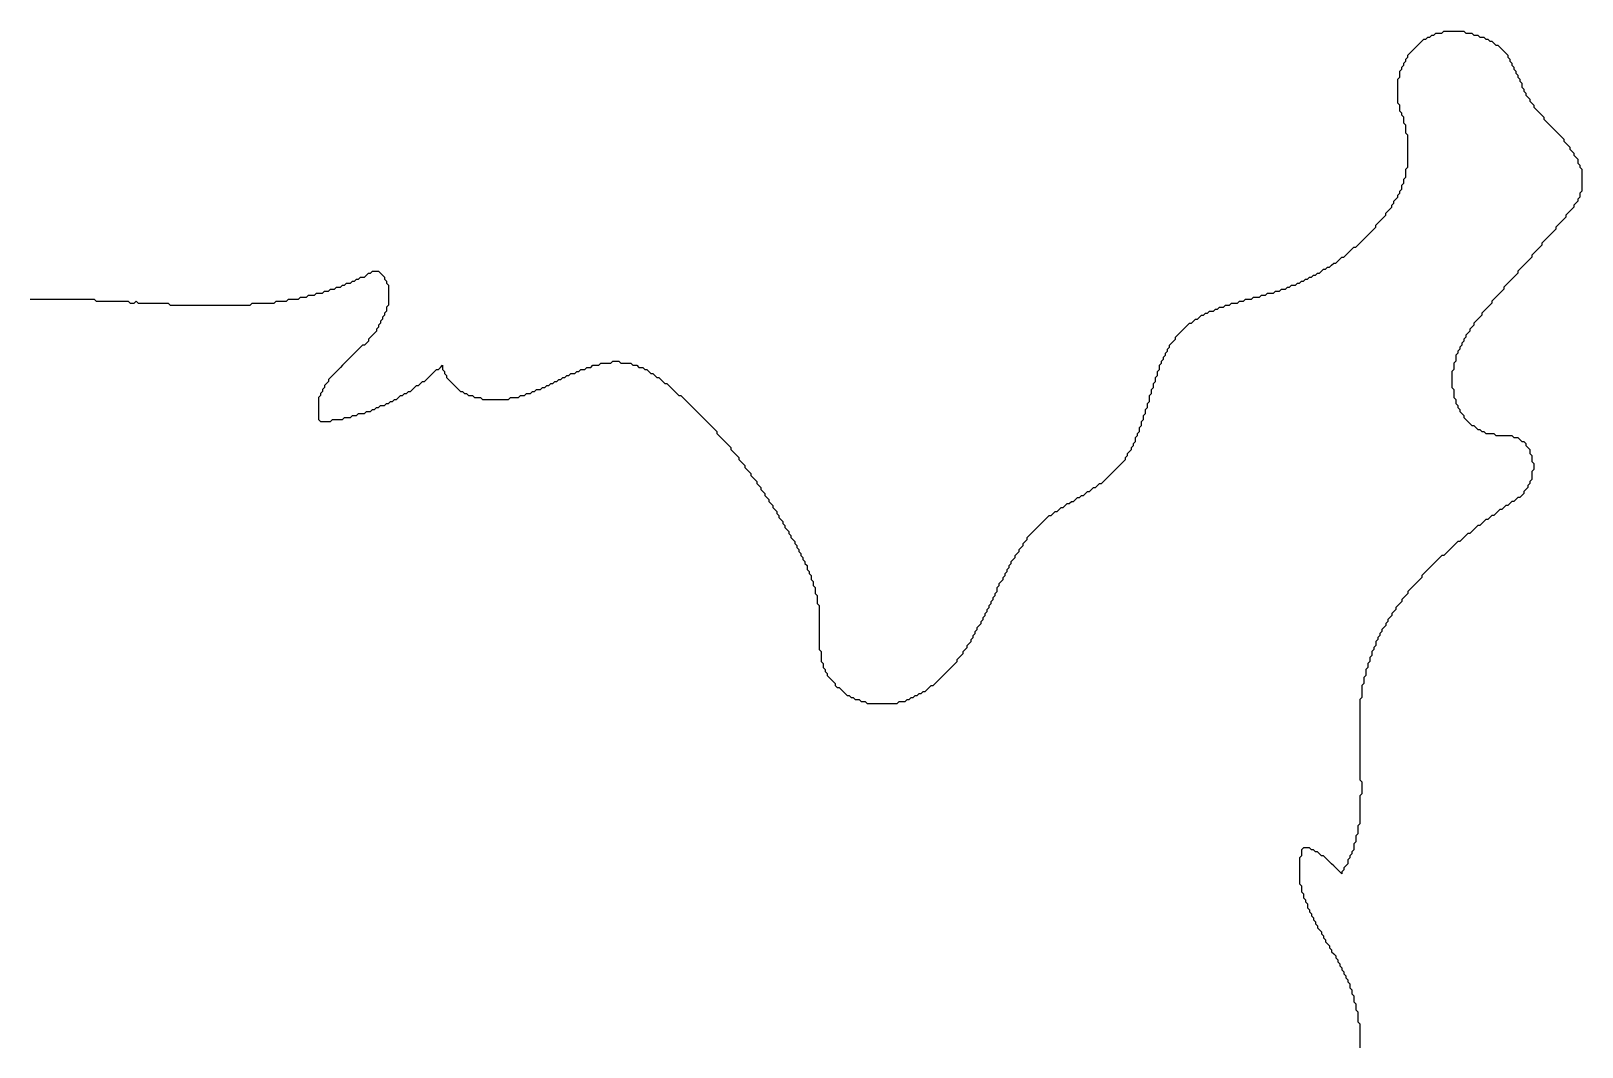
# Model space of a CAD drawing. Extents: x -1.13 to 1.13, y -0.74 to 0.74.
# Drawn here: x 0.001 to 1.13, y -0.001 to 0.739 of the extents above; entities that cross this region are included whole.
import ezdxf

# ---------------------------------------------------------------- set-up
doc = ezdxf.new("R2010")
doc.units = 0

msp = doc.modelspace()

# ---------------------------------------------------------------- linework, layer by layer
msp.add_lwpolyline([(0, 0.543958), (0.001458, 0.543958), (0.002917, 0.543958), (0.004375, 0.543958), (0.005833, 0.543958), (0.007292, 0.543958), (0.00875, 0.543958), (0.010208, 0.543958), (0.011667, 0.543958), (0.013125, 0.543958), (0.014583, 0.543958), (0.016042, 0.543958), (0.0175, 0.543958), (0.018958, 0.543958), (0.020417, 0.543958), (0.021875, 0.543958), (0.023333, 0.543958), (0.024792, 0.543958), (0.02625, 0.543958), (0.027708, 0.543958), (0.029167, 0.543958), (0.030625, 0.543958), (0.032083, 0.543958), (0.033542, 0.543958), (0.035, 0.543958), (0.036458, 0.543958), (0.037917, 0.543958), (0.039375, 0.543958), (0.040833, 0.543958), (0.042292, 0.543958), (0.04375, 0.543958), (0.045208, 0.543958), (0.046667, 0.543958), (0.048125, 0.5425), (0.049583, 0.5425), (0.051042, 0.5425), (0.0525, 0.5425), (0.053958, 0.5425), (0.055417, 0.5425), (0.056875, 0.5425), (0.058333, 0.5425), (0.059792, 0.5425), (0.06125, 0.5425), (0.062708, 0.5425), (0.064167, 0.5425), (0.065625, 0.5425), (0.067083, 0.5425), (0.068542, 0.5425), (0.07, 0.5425), (0.071458, 0.5425), (0.072917, 0.541042), (0.074375, 0.541042), (0.075833, 0.541042), (0.077292, 0.5425), (0.07875, 0.541042), (0.080208, 0.541042), (0.081667, 0.541042), (0.083125, 0.541042), (0.084583, 0.541042), (0.086042, 0.541042), (0.0875, 0.541042), (0.088958, 0.541042), (0.090417, 0.541042), (0.091875, 0.541042), (0.093333, 0.541042), (0.094792, 0.541042), (0.09625, 0.541042), (0.097708, 0.541042), (0.099167, 0.541042), (0.100625, 0.541042), (0.102083, 0.539583), (0.103542, 0.539583), (0.105, 0.539583), (0.106458, 0.539583), (0.107917, 0.539583), (0.109375, 0.539583), (0.110833, 0.539583), (0.112292, 0.539583), (0.11375, 0.539583), (0.115208, 0.539583), (0.116667, 0.539583), (0.118125, 0.539583), (0.119583, 0.539583), (0.121042, 0.539583), (0.1225, 0.539583), (0.123958, 0.539583), (0.125417, 0.539583), (0.126875, 0.539583), (0.128333, 0.539583), (0.129792, 0.539583), (0.13125, 0.539583), (0.132708, 0.539583), (0.134167, 0.539583), (0.135625, 0.539583), (0.137083, 0.539583), (0.138542, 0.539583), (0.14, 0.539583), (0.141458, 0.539583), (0.142917, 0.539583), (0.144375, 0.539583), (0.145833, 0.539583), (0.147292, 0.539583), (0.14875, 0.539583), (0.150208, 0.539583), (0.151667, 0.539583), (0.153125, 0.539583), (0.154583, 0.539583), (0.156042, 0.539583), (0.1575, 0.539583), (0.158958, 0.539583), (0.160417, 0.539583), (0.161875, 0.541042), (0.163333, 0.541042), (0.164792, 0.541042), (0.16625, 0.541042), (0.167708, 0.541042), (0.169167, 0.541042), (0.170625, 0.541042), (0.172083, 0.541042), (0.173542, 0.541042), (0.175, 0.541042), (0.176458, 0.541042), (0.177917, 0.541042), (0.179375, 0.5425), (0.180833, 0.5425), (0.182292, 0.5425), (0.18375, 0.5425), (0.185208, 0.5425), (0.186667, 0.5425), (0.188125, 0.543958), (0.189583, 0.543958), (0.191042, 0.543958), (0.1925, 0.543958), (0.193958, 0.543958), (0.195417, 0.543958), (0.196875, 0.545417), (0.198333, 0.545417), (0.199792, 0.545417), (0.20125, 0.545417), (0.202708, 0.546875), (0.204167, 0.546875), (0.205625, 0.546875), (0.207083, 0.546875), (0.208542, 0.548333), (0.21, 0.548333), (0.211458, 0.548333), (0.212917, 0.548333), (0.214375, 0.549792), (0.215833, 0.549792), (0.217292, 0.549792), (0.21875, 0.55125), (0.220208, 0.55125), (0.221667, 0.55125), (0.223125, 0.552708), (0.224583, 0.552708), (0.226042, 0.552708), (0.2275, 0.554167), (0.228958, 0.554167), (0.230417, 0.555625), (0.231875, 0.555625), (0.233333, 0.555625), (0.234792, 0.557083), (0.23625, 0.557083), (0.237708, 0.558542), (0.239167, 0.558542), (0.240625, 0.56), (0.242083, 0.56), (0.243542, 0.56), (0.245, 0.561458), (0.246458, 0.562917), (0.247917, 0.562917), (0.249375, 0.564375), (0.250833, 0.564375), (0.252292, 0.564375), (0.25375, 0.564375), (0.255208, 0.562917), (0.256667, 0.561458), (0.258125, 0.56), (0.258125, 0.558542), (0.259583, 0.557083), (0.259583, 0.555625), (0.261042, 0.554167), (0.261042, 0.552708), (0.261042, 0.55125), (0.261042, 0.549792), (0.261042, 0.548333), (0.261042, 0.546875), (0.261042, 0.545417), (0.261042, 0.543958), (0.261042, 0.5425), (0.261042, 0.541042), (0.261042, 0.539583), (0.259583, 0.538125), (0.259583, 0.536667), (0.259583, 0.535208), (0.258125, 0.53375), (0.258125, 0.532292), (0.256667, 0.530833), (0.256667, 0.529375), (0.255208, 0.527917), (0.255208, 0.526458), (0.25375, 0.525), (0.25375, 0.523542), (0.252292, 0.522083), (0.252292, 0.520625), (0.250833, 0.519167), (0.249375, 0.517708), (0.247917, 0.51625), (0.246458, 0.514792), (0.246458, 0.513333), (0.245, 0.511875), (0.243542, 0.510417), (0.242083, 0.510417), (0.240625, 0.508958), (0.239167, 0.5075), (0.237708, 0.506042), (0.23625, 0.504583), (0.234792, 0.503125), (0.233333, 0.501667), (0.231875, 0.500208), (0.230417, 0.49875), (0.228958, 0.497292), (0.2275, 0.495833), (0.226042, 0.494375), (0.224583, 0.492917), (0.223125, 0.491458), (0.221667, 0.49), (0.220208, 0.488542), (0.21875, 0.487083), (0.217292, 0.485625), (0.217292, 0.484167), (0.215833, 0.482708), (0.214375, 0.48125), (0.214375, 0.479792), (0.212917, 0.478333), (0.212917, 0.476875), (0.211458, 0.475417), (0.211458, 0.473958), (0.21, 0.4725), (0.21, 0.471042), (0.21, 0.469583), (0.21, 0.468125), (0.21, 0.466667), (0.21, 0.465208), (0.21, 0.46375), (0.21, 0.462292), (0.21, 0.460833), (0.21, 0.459375), (0.21, 0.457917), (0.21, 0.456458), (0.211458, 0.455), (0.212917, 0.455), (0.214375, 0.455), (0.215833, 0.455), (0.217292, 0.455), (0.21875, 0.455), (0.220208, 0.456458), (0.221667, 0.456458), (0.223125, 0.456458), (0.224583, 0.456458), (0.226042, 0.456458), (0.2275, 0.456458), (0.228958, 0.457917), (0.230417, 0.457917), (0.231875, 0.457917), (0.233333, 0.457917), (0.234792, 0.459375), (0.23625, 0.459375), (0.237708, 0.459375), (0.239167, 0.460833), (0.240625, 0.460833), (0.242083, 0.460833), (0.243542, 0.460833), (0.245, 0.462292), (0.246458, 0.462292), (0.247917, 0.462292), (0.249375, 0.46375), (0.250833, 0.46375), (0.252292, 0.465208), (0.25375, 0.465208), (0.255208, 0.466667), (0.256667, 0.466667), (0.258125, 0.466667), (0.259583, 0.468125), (0.261042, 0.468125), (0.2625, 0.469583), (0.263958, 0.469583), (0.265417, 0.471042), (0.266875, 0.471042), (0.268333, 0.4725), (0.269792, 0.473958), (0.27125, 0.473958), (0.272708, 0.475417), (0.274167, 0.475417), (0.275625, 0.476875), (0.277083, 0.476875), (0.278542, 0.478333), (0.28, 0.479792), (0.281458, 0.48125), (0.282917, 0.48125), (0.284375, 0.482708), (0.285833, 0.484167), (0.287292, 0.484167), (0.28875, 0.485625), (0.290208, 0.487083), (0.291667, 0.488542), (0.293125, 0.49), (0.294583, 0.491458), (0.296042, 0.492917), (0.2975, 0.492917), (0.298958, 0.494375), (0.300417, 0.495833), (0.300417, 0.494375), (0.300417, 0.492917), (0.301875, 0.491458), (0.301875, 0.49), (0.303333, 0.488542), (0.303333, 0.487083), (0.304792, 0.485625), (0.30625, 0.484167), (0.307708, 0.482708), (0.309167, 0.48125), (0.310625, 0.479792), (0.312083, 0.478333), (0.313542, 0.476875), (0.315, 0.476875), (0.316458, 0.475417), (0.317917, 0.475417), (0.319375, 0.473958), (0.320833, 0.473958), (0.322292, 0.473958), (0.32375, 0.4725), (0.325208, 0.4725), (0.326667, 0.4725), (0.328125, 0.4725), (0.329583, 0.471042), (0.331042, 0.471042), (0.3325, 0.471042), (0.333958, 0.471042), (0.335417, 0.471042), (0.336875, 0.471042), (0.338333, 0.471042), (0.339792, 0.471042), (0.34125, 0.471042), (0.342708, 0.471042), (0.344167, 0.471042), (0.345625, 0.471042), (0.347083, 0.471042), (0.348542, 0.471042), (0.35, 0.4725), (0.351458, 0.4725), (0.352917, 0.4725), (0.354375, 0.4725), (0.355833, 0.4725), (0.357292, 0.473958), (0.35875, 0.473958), (0.360208, 0.473958), (0.361667, 0.475417), (0.363125, 0.475417), (0.364583, 0.475417), (0.366042, 0.476875), (0.3675, 0.476875), (0.368958, 0.478333), (0.370417, 0.478333), (0.371875, 0.478333), (0.373333, 0.479792), (0.374792, 0.479792), (0.37625, 0.48125), (0.377708, 0.48125), (0.379167, 0.482708), (0.380625, 0.482708), (0.382083, 0.484167), (0.383542, 0.484167), (0.385, 0.485625), (0.386458, 0.485625), (0.387917, 0.487083), (0.389375, 0.487083), (0.390833, 0.488542), (0.392292, 0.488542), (0.39375, 0.49), (0.395208, 0.49), (0.396667, 0.49), (0.398125, 0.491458), (0.399583, 0.491458), (0.401042, 0.492917), (0.4025, 0.492917), (0.403958, 0.492917), (0.405417, 0.494375), (0.406875, 0.494375), (0.408333, 0.494375), (0.409792, 0.495833), (0.41125, 0.495833), (0.412708, 0.495833), (0.414167, 0.495833), (0.415625, 0.497292), (0.417083, 0.497292), (0.418542, 0.497292), (0.42, 0.497292), (0.421458, 0.497292), (0.422917, 0.497292), (0.424375, 0.49875), (0.425833, 0.49875), (0.427292, 0.49875), (0.42875, 0.49875), (0.430208, 0.497292), (0.431667, 0.497292), (0.433125, 0.497292), (0.434583, 0.497292), (0.436042, 0.497292), (0.4375, 0.497292), (0.438958, 0.495833), (0.440417, 0.495833), (0.441875, 0.495833), (0.443333, 0.494375), (0.444792, 0.494375), (0.44625, 0.494375), (0.447708, 0.492917), (0.449167, 0.492917), (0.450625, 0.491458), (0.452083, 0.49), (0.453542, 0.49), (0.455, 0.488542), (0.456458, 0.487083), (0.457917, 0.487083), (0.459375, 0.485625), (0.460833, 0.484167), (0.462292, 0.482708), (0.46375, 0.482708), (0.465208, 0.48125), (0.466667, 0.479792), (0.468125, 0.478333), (0.469583, 0.476875), (0.471042, 0.475417), (0.4725, 0.473958), (0.473958, 0.473958), (0.475417, 0.4725), (0.476875, 0.471042), (0.478333, 0.469583), (0.479792, 0.468125), (0.48125, 0.466667), (0.482708, 0.465208), (0.484167, 0.46375), (0.485625, 0.462292), (0.487083, 0.460833), (0.488542, 0.459375), (0.49, 0.457917), (0.491458, 0.456458), (0.492917, 0.455), (0.494375, 0.453542), (0.495833, 0.452083), (0.497292, 0.450625), (0.49875, 0.449167), (0.500208, 0.447708), (0.500208, 0.44625), (0.501667, 0.444792), (0.503125, 0.443333), (0.504583, 0.441875), (0.506042, 0.440417), (0.5075, 0.438958), (0.508958, 0.4375), (0.510417, 0.436042), (0.510417, 0.434583), (0.511875, 0.433125), (0.513333, 0.431667), (0.514792, 0.430208), (0.51625, 0.42875), (0.51625, 0.427292), (0.517708, 0.425833), (0.519167, 0.424375), (0.520625, 0.422917), (0.520625, 0.421458), (0.522083, 0.42), (0.523542, 0.418542), (0.525, 0.417083), (0.525, 0.415625), (0.526458, 0.414167), (0.527917, 0.412708), (0.529375, 0.41125), (0.529375, 0.409792), (0.530833, 0.408333), (0.532292, 0.406875), (0.532292, 0.405417), (0.53375, 0.403958), (0.535208, 0.4025), (0.535208, 0.401042), (0.536667, 0.399583), (0.538125, 0.398125), (0.538125, 0.396667), (0.539583, 0.395208), (0.541042, 0.39375), (0.541042, 0.392292), (0.5425, 0.390833), (0.543958, 0.389375), (0.543958, 0.387917), (0.545417, 0.386458), (0.545417, 0.385), (0.546875, 0.383542), (0.548333, 0.382083), (0.548333, 0.380625), (0.549792, 0.379167), (0.549792, 0.377708), (0.55125, 0.37625), (0.552708, 0.374792), (0.552708, 0.373333), (0.554167, 0.371875), (0.554167, 0.370417), (0.555625, 0.368958), (0.557083, 0.3675), (0.557083, 0.366042), (0.558542, 0.364583), (0.558542, 0.363125), (0.56, 0.361667), (0.56, 0.360208), (0.561458, 0.35875), (0.561458, 0.357292), (0.562917, 0.355833), (0.562917, 0.354375), (0.564375, 0.352917), (0.564375, 0.351458), (0.565833, 0.35), (0.565833, 0.348542), (0.565833, 0.347083), (0.567292, 0.345625), (0.567292, 0.344167), (0.56875, 0.342708), (0.56875, 0.34125), (0.56875, 0.339792), (0.570208, 0.338333), (0.570208, 0.336875), (0.570208, 0.335417), (0.571667, 0.333958), (0.571667, 0.3325), (0.571667, 0.331042), (0.571667, 0.329583), (0.573125, 0.328125), (0.573125, 0.326667), (0.573125, 0.325208), (0.573125, 0.32375), (0.573125, 0.322292), (0.574583, 0.320833), (0.574583, 0.319375), (0.574583, 0.317917), (0.574583, 0.316458), (0.574583, 0.315), (0.574583, 0.313542), (0.574583, 0.312083), (0.574583, 0.310625), (0.574583, 0.309167), (0.574583, 0.307708), (0.574583, 0.30625), (0.574583, 0.304792), (0.574583, 0.303333), (0.574583, 0.301875), (0.574583, 0.300417), (0.574583, 0.298958), (0.574583, 0.2975), (0.574583, 0.296042), (0.574583, 0.294583), (0.574583, 0.293125), (0.574583, 0.291667), (0.574583, 0.290208), (0.574583, 0.28875), (0.576042, 0.287292), (0.576042, 0.285833), (0.576042, 0.284375), (0.576042, 0.282917), (0.576042, 0.281458), (0.576042, 0.28), (0.5775, 0.278542), (0.5775, 0.277083), (0.5775, 0.275625), (0.578958, 0.274167), (0.578958, 0.272708), (0.580417, 0.27125), (0.580417, 0.269792), (0.581875, 0.268333), (0.583333, 0.266875), (0.584792, 0.265417), (0.58625, 0.263958), (0.58625, 0.2625), (0.587708, 0.261042), (0.589167, 0.261042), (0.590625, 0.259583), (0.592083, 0.258125), (0.593542, 0.256667), (0.595, 0.255208), (0.596458, 0.255208), (0.597917, 0.25375), (0.599375, 0.25375), (0.600833, 0.252292), (0.602292, 0.252292), (0.60375, 0.252292), (0.605208, 0.250833), (0.606667, 0.250833), (0.608125, 0.250833), (0.609583, 0.249375), (0.611042, 0.249375), (0.6125, 0.249375), (0.613958, 0.249375), (0.615417, 0.249375), (0.616875, 0.249375), (0.618333, 0.249375), (0.619792, 0.249375), (0.62125, 0.249375), (0.622708, 0.249375), (0.624167, 0.249375), (0.625625, 0.249375), (0.627083, 0.249375), (0.628542, 0.249375), (0.63, 0.249375), (0.631458, 0.249375), (0.632917, 0.250833), (0.634375, 0.250833), (0.635833, 0.250833), (0.637292, 0.250833), (0.63875, 0.252292), (0.640208, 0.252292), (0.641667, 0.25375), (0.643125, 0.25375), (0.644583, 0.255208), (0.646042, 0.255208), (0.6475, 0.256667), (0.648958, 0.256667), (0.650417, 0.258125), (0.651875, 0.258125), (0.653333, 0.259583), (0.654792, 0.261042), (0.65625, 0.2625), (0.657708, 0.2625), (0.659167, 0.263958), (0.660625, 0.265417), (0.662083, 0.266875), (0.663542, 0.268333), (0.665, 0.269792), (0.666458, 0.27125), (0.667917, 0.272708), (0.669375, 0.274167), (0.670833, 0.275625), (0.672292, 0.277083), (0.67375, 0.278542), (0.675208, 0.28), (0.675208, 0.281458), (0.676667, 0.282917), (0.678125, 0.284375), (0.679583, 0.285833), (0.679583, 0.287292), (0.681042, 0.28875), (0.6825, 0.290208), (0.6825, 0.291667), (0.683958, 0.293125), (0.685417, 0.294583), (0.685417, 0.296042), (0.686875, 0.2975), (0.686875, 0.298958), (0.688333, 0.300417), (0.688333, 0.301875), (0.689792, 0.303333), (0.689792, 0.304792), (0.69125, 0.30625), (0.692708, 0.307708), (0.692708, 0.309167), (0.694167, 0.310625), (0.694167, 0.312083), (0.695625, 0.313542), (0.695625, 0.315), (0.697083, 0.316458), (0.697083, 0.317917), (0.698542, 0.319375), (0.698542, 0.320833), (0.7, 0.322292), (0.7, 0.32375), (0.701458, 0.325208), (0.701458, 0.326667), (0.702917, 0.328125), (0.702917, 0.329583), (0.704375, 0.331042), (0.704375, 0.3325), (0.704375, 0.333958), (0.705833, 0.335417), (0.705833, 0.336875), (0.707292, 0.338333), (0.70875, 0.339792), (0.70875, 0.34125), (0.710208, 0.342708), (0.710208, 0.344167), (0.711667, 0.345625), (0.711667, 0.347083), (0.713125, 0.348542), (0.713125, 0.35), (0.714583, 0.351458), (0.714583, 0.352917), (0.716042, 0.354375), (0.7175, 0.355833), (0.7175, 0.357292), (0.718958, 0.35875), (0.720417, 0.360208), (0.720417, 0.361667), (0.721875, 0.363125), (0.723333, 0.364583), (0.723333, 0.366042), (0.724792, 0.3675), (0.72625, 0.368958), (0.72625, 0.370417), (0.727708, 0.371875), (0.729167, 0.373333), (0.730625, 0.374792), (0.732083, 0.37625), (0.733542, 0.377708), (0.735, 0.379167), (0.736458, 0.380625), (0.737917, 0.382083), (0.739375, 0.383542), (0.740833, 0.385), (0.742292, 0.386458), (0.74375, 0.386458), (0.745208, 0.387917), (0.746667, 0.389375), (0.748125, 0.389375), (0.749583, 0.390833), (0.751042, 0.392292), (0.7525, 0.392292), (0.753958, 0.39375), (0.755417, 0.395208), (0.756875, 0.395208), (0.758333, 0.396667), (0.759792, 0.396667), (0.76125, 0.398125), (0.762708, 0.399583), (0.764167, 0.399583), (0.765625, 0.401042), (0.767083, 0.401042), (0.768542, 0.4025), (0.77, 0.403958), (0.771458, 0.403958), (0.772917, 0.405417), (0.774375, 0.406875), (0.775833, 0.406875), (0.777292, 0.408333), (0.77875, 0.409792), (0.780208, 0.409792), (0.781667, 0.41125), (0.783125, 0.412708), (0.784583, 0.414167), (0.786042, 0.415625), (0.7875, 0.417083), (0.788958, 0.418542), (0.790417, 0.42), (0.791875, 0.421458), (0.793333, 0.422917), (0.794792, 0.424375), (0.79625, 0.425833), (0.797708, 0.427292), (0.797708, 0.42875), (0.799167, 0.430208), (0.799167, 0.431667), (0.800625, 0.433125), (0.802083, 0.434583), (0.802083, 0.436042), (0.803542, 0.4375), (0.803542, 0.438958), (0.805, 0.440417), (0.805, 0.441875), (0.805, 0.443333), (0.806458, 0.444792), (0.806458, 0.44625), (0.807917, 0.447708), (0.807917, 0.449167), (0.807917, 0.450625), (0.809375, 0.452083), (0.809375, 0.453542), (0.809375, 0.455), (0.810833, 0.456458), (0.810833, 0.457917), (0.810833, 0.459375), (0.812292, 0.460833), (0.812292, 0.462292), (0.812292, 0.46375), (0.81375, 0.465208), (0.81375, 0.466667), (0.81375, 0.468125), (0.815208, 0.469583), (0.815208, 0.471042), (0.815208, 0.4725), (0.815208, 0.473958), (0.816667, 0.475417), (0.816667, 0.476875), (0.816667, 0.478333), (0.818125, 0.479792), (0.818125, 0.48125), (0.818125, 0.482708), (0.819583, 0.484167), (0.819583, 0.485625), (0.819583, 0.487083), (0.821042, 0.488542), (0.821042, 0.49), (0.821042, 0.491458), (0.8225, 0.492917), (0.8225, 0.494375), (0.8225, 0.495833), (0.823958, 0.497292), (0.823958, 0.49875), (0.825417, 0.500208), (0.825417, 0.501667), (0.826875, 0.503125), (0.826875, 0.504583), (0.828333, 0.506042), (0.828333, 0.5075), (0.829792, 0.508958), (0.829792, 0.510417), (0.83125, 0.511875), (0.832708, 0.513333), (0.834167, 0.514792), (0.834167, 0.51625), (0.835625, 0.517708), (0.837083, 0.519167), (0.838542, 0.520625), (0.84, 0.522083), (0.841458, 0.523542), (0.842917, 0.525), (0.844375, 0.526458), (0.845833, 0.526458), (0.847292, 0.527917), (0.84875, 0.529375), (0.850208, 0.529375), (0.851667, 0.530833), (0.853125, 0.532292), (0.854583, 0.532292), (0.856042, 0.53375), (0.8575, 0.53375), (0.858958, 0.535208), (0.860417, 0.535208), (0.861875, 0.535208), (0.863333, 0.536667), (0.864792, 0.536667), (0.86625, 0.538125), (0.867708, 0.538125), (0.869167, 0.538125), (0.870625, 0.539583), (0.872083, 0.539583), (0.873542, 0.539583), (0.875, 0.541042), (0.876458, 0.541042), (0.877917, 0.541042), (0.879375, 0.541042), (0.880833, 0.5425), (0.882292, 0.5425), (0.88375, 0.5425), (0.885208, 0.543958), (0.886667, 0.543958), (0.888125, 0.543958), (0.889583, 0.543958), (0.891042, 0.545417), (0.8925, 0.545417), (0.893958, 0.545417), (0.895417, 0.545417), (0.896875, 0.546875), (0.898333, 0.546875), (0.899792, 0.546875), (0.90125, 0.548333), (0.902708, 0.548333), (0.904167, 0.548333), (0.905625, 0.548333), (0.907083, 0.549792), (0.908542, 0.549792), (0.91, 0.549792), (0.911458, 0.55125), (0.912917, 0.55125), (0.914375, 0.55125), (0.915833, 0.552708), (0.917292, 0.552708), (0.91875, 0.554167), (0.920208, 0.554167), (0.921667, 0.554167), (0.923125, 0.555625), (0.924583, 0.555625), (0.926042, 0.557083), (0.9275, 0.557083), (0.928958, 0.558542), (0.930417, 0.558542), (0.931875, 0.56), (0.933333, 0.56), (0.934792, 0.561458), (0.93625, 0.561458), (0.937708, 0.562917), (0.939167, 0.562917), (0.940625, 0.564375), (0.942083, 0.565833), (0.943542, 0.565833), (0.945, 0.567292), (0.946458, 0.567292), (0.947917, 0.56875), (0.949375, 0.570208), (0.950833, 0.570208), (0.952292, 0.571667), (0.95375, 0.573125), (0.955208, 0.574583), (0.956667, 0.574583), (0.958125, 0.576042), (0.959583, 0.5775), (0.961042, 0.578958), (0.9625, 0.580417), (0.963958, 0.581875), (0.965417, 0.581875), (0.966875, 0.583333), (0.968333, 0.584792), (0.969792, 0.58625), (0.97125, 0.587708), (0.972708, 0.589167), (0.974167, 0.590625), (0.975625, 0.592083), (0.977083, 0.593542), (0.978542, 0.595), (0.98, 0.596458), (0.98, 0.597917), (0.981458, 0.599375), (0.982917, 0.600833), (0.984375, 0.602292), (0.985833, 0.60375), (0.987292, 0.605208), (0.987292, 0.606667), (0.98875, 0.608125), (0.990208, 0.609583), (0.991667, 0.611042), (0.991667, 0.6125), (0.993125, 0.613958), (0.993125, 0.615417), (0.994583, 0.616875), (0.996042, 0.618333), (0.996042, 0.619792), (0.9975, 0.62125), (0.9975, 0.622708), (0.998958, 0.624167), (0.998958, 0.625625), (0.998958, 0.627083), (1.000417, 0.628542), (1.000417, 0.63), (1.000417, 0.631458), (1.001875, 0.632917), (1.001875, 0.634375), (1.001875, 0.635833), (1.001875, 0.637292), (1.001875, 0.63875), (1.003333, 0.640208), (1.003333, 0.641667), (1.003333, 0.643125), (1.003333, 0.644583), (1.003333, 0.646042), (1.003333, 0.6475), (1.003333, 0.648958), (1.003333, 0.650417), (1.003333, 0.651875), (1.003333, 0.653333), (1.003333, 0.654792), (1.003333, 0.65625), (1.003333, 0.657708), (1.003333, 0.659167), (1.003333, 0.660625), (1.003333, 0.662083), (1.003333, 0.663542), (1.001875, 0.665), (1.001875, 0.666458), (1.001875, 0.667917), (1.001875, 0.669375), (1.001875, 0.670833), (1.000417, 0.672292), (1.000417, 0.67375), (1.000417, 0.675208), (1.000417, 0.676667), (0.998958, 0.678125), (0.998958, 0.679583), (0.9975, 0.681042), (0.9975, 0.6825), (0.9975, 0.683958), (0.9975, 0.685417), (0.996042, 0.686875), (0.996042, 0.688333), (0.996042, 0.689792), (0.996042, 0.69125), (0.996042, 0.692708), (0.996042, 0.694167), (0.996042, 0.695625), (0.996042, 0.697083), (0.996042, 0.698542), (0.996042, 0.7), (0.996042, 0.701458), (0.996042, 0.702917), (0.996042, 0.704375), (0.9975, 0.705833), (0.9975, 0.707292), (0.9975, 0.70875), (0.9975, 0.710208), (0.998958, 0.711667), (0.998958, 0.713125), (1.000417, 0.714583), (1.000417, 0.716042), (1.001875, 0.7175), (1.001875, 0.718958), (1.003333, 0.720417), (1.003333, 0.721875), (1.004792, 0.723333), (1.00625, 0.724792), (1.007708, 0.72625), (1.009167, 0.727708), (1.010625, 0.729167), (1.012083, 0.730625), (1.013542, 0.732083), (1.015, 0.733542), (1.016458, 0.733542), (1.017917, 0.735), (1.019375, 0.735), (1.020833, 0.736458), (1.022292, 0.736458), (1.02375, 0.737917), (1.025208, 0.737917), (1.026667, 0.737917), (1.028125, 0.737917), (1.029583, 0.739375), (1.031042, 0.739375), (1.0325, 0.739375), (1.033958, 0.739375), (1.035417, 0.739375), (1.036875, 0.739375), (1.038333, 0.739375), (1.039792, 0.739375), (1.04125, 0.739375), (1.042708, 0.739375), (1.044167, 0.739375), (1.045625, 0.737917), (1.047083, 0.737917), (1.048542, 0.737917), (1.05, 0.737917), (1.051458, 0.736458), (1.052917, 0.736458), (1.054375, 0.736458), (1.055833, 0.735), (1.057292, 0.735), (1.05875, 0.735), (1.060208, 0.733542), (1.061667, 0.733542), (1.063125, 0.732083), (1.064583, 0.732083), (1.066042, 0.730625), (1.0675, 0.729167), (1.068958, 0.729167), (1.070417, 0.727708), (1.071875, 0.72625), (1.073333, 0.724792), (1.074792, 0.723333), (1.07625, 0.721875), (1.07625, 0.720417), (1.077708, 0.718958), (1.077708, 0.7175), (1.079167, 0.716042), (1.079167, 0.714583), (1.080625, 0.713125), (1.080625, 0.711667), (1.082083, 0.710208), (1.082083, 0.70875), (1.083542, 0.707292), (1.083542, 0.705833), (1.085, 0.704375), (1.085, 0.702917), (1.086458, 0.701458), (1.086458, 0.7), (1.086458, 0.698542), (1.087917, 0.697083), (1.087917, 0.695625), (1.089375, 0.694167), (1.089375, 0.692708), (1.090833, 0.69125), (1.092292, 0.689792), (1.092292, 0.688333), (1.09375, 0.686875), (1.095208, 0.685417), (1.095208, 0.683958), (1.096667, 0.6825), (1.098125, 0.681042), (1.099583, 0.679583), (1.101042, 0.678125), (1.1025, 0.676667), (1.1025, 0.675208), (1.103958, 0.67375), (1.105417, 0.672292), (1.106875, 0.670833), (1.108333, 0.669375), (1.109792, 0.667917), (1.11125, 0.666458), (1.112708, 0.665), (1.114167, 0.663542), (1.115625, 0.662083), (1.117083, 0.660625), (1.117083, 0.659167), (1.118542, 0.657708), (1.12, 0.65625), (1.121458, 0.654792), (1.121458, 0.653333), (1.122917, 0.651875), (1.124375, 0.650417), (1.124375, 0.648958), (1.125833, 0.6475), (1.127292, 0.646042), (1.127292, 0.644583), (1.127292, 0.643125), (1.12875, 0.641667), (1.12875, 0.640208), (1.130208, 0.63875), (1.130208, 0.637292), (1.130208, 0.635833), (1.130208, 0.634375), (1.130208, 0.632917), (1.130208, 0.631458), (1.130208, 0.63), (1.130208, 0.628542), (1.130208, 0.627083), (1.130208, 0.625625), (1.130208, 0.624167), (1.130208, 0.622708), (1.12875, 0.62125), (1.12875, 0.619792), (1.12875, 0.618333), (1.127292, 0.616875), (1.127292, 0.615417), (1.125833, 0.613958), (1.124375, 0.6125), (1.124375, 0.611042), (1.122917, 0.609583), (1.121458, 0.608125), (1.12, 0.606667), (1.118542, 0.605208), (1.118542, 0.60375), (1.117083, 0.602292), (1.115625, 0.600833), (1.114167, 0.599375), (1.112708, 0.597917), (1.11125, 0.596458), (1.11125, 0.595), (1.109792, 0.593542), (1.108333, 0.592083), (1.106875, 0.590625), (1.105417, 0.589167), (1.103958, 0.587708), (1.1025, 0.58625), (1.101042, 0.584792), (1.101042, 0.583333), (1.099583, 0.581875), (1.098125, 0.580417), (1.096667, 0.578958), (1.095208, 0.5775), (1.09375, 0.576042), (1.09375, 0.574583), (1.092292, 0.573125), (1.090833, 0.571667), (1.089375, 0.570208), (1.087917, 0.56875), (1.086458, 0.567292), (1.085, 0.565833), (1.083542, 0.564375), (1.083542, 0.562917), (1.082083, 0.561458), (1.080625, 0.56), (1.079167, 0.558542), (1.077708, 0.557083), (1.07625, 0.555625), (1.074792, 0.554167), (1.073333, 0.552708), (1.073333, 0.55125), (1.071875, 0.549792), (1.070417, 0.548333), (1.068958, 0.546875), (1.0675, 0.545417), (1.066042, 0.543958), (1.064583, 0.5425), (1.064583, 0.541042), (1.063125, 0.539583), (1.061667, 0.538125), (1.060208, 0.536667), (1.05875, 0.535208), (1.057292, 0.53375), (1.057292, 0.532292), (1.055833, 0.530833), (1.054375, 0.529375), (1.052917, 0.527917), (1.051458, 0.526458), (1.051458, 0.525), (1.05, 0.523542), (1.048542, 0.522083), (1.048542, 0.520625), (1.047083, 0.519167), (1.045625, 0.517708), (1.045625, 0.51625), (1.044167, 0.514792), (1.044167, 0.513333), (1.042708, 0.511875), (1.042708, 0.510417), (1.04125, 0.508958), (1.04125, 0.5075), (1.039792, 0.506042), (1.039792, 0.504583), (1.038333, 0.503125), (1.038333, 0.501667), (1.038333, 0.500208), (1.038333, 0.49875), (1.036875, 0.497292), (1.036875, 0.495833), (1.036875, 0.494375), (1.036875, 0.492917), (1.035417, 0.491458), (1.035417, 0.49), (1.035417, 0.488542), (1.035417, 0.487083), (1.035417, 0.485625), (1.035417, 0.484167), (1.035417, 0.482708), (1.035417, 0.48125), (1.035417, 0.479792), (1.036875, 0.478333), (1.036875, 0.476875), (1.036875, 0.475417), (1.036875, 0.473958), (1.036875, 0.4725), (1.038333, 0.471042), (1.038333, 0.469583), (1.038333, 0.468125), (1.039792, 0.466667), (1.039792, 0.465208), (1.04125, 0.46375), (1.04125, 0.462292), (1.042708, 0.460833), (1.044167, 0.459375), (1.044167, 0.457917), (1.045625, 0.456458), (1.047083, 0.455), (1.048542, 0.453542), (1.05, 0.452083), (1.051458, 0.452083), (1.052917, 0.450625), (1.054375, 0.449167), (1.055833, 0.449167), (1.057292, 0.447708), (1.05875, 0.447708), (1.060208, 0.44625), (1.061667, 0.44625), (1.063125, 0.44625), (1.064583, 0.44625), (1.066042, 0.44625), (1.0675, 0.444792), (1.068958, 0.444792), (1.070417, 0.444792), (1.071875, 0.444792), (1.073333, 0.444792), (1.074792, 0.444792), (1.07625, 0.444792), (1.077708, 0.444792), (1.079167, 0.444792), (1.080625, 0.443333), (1.082083, 0.443333), (1.083542, 0.443333), (1.085, 0.441875), (1.086458, 0.440417), (1.087917, 0.440417), (1.089375, 0.438958), (1.089375, 0.4375), (1.090833, 0.436042), (1.092292, 0.434583), (1.092292, 0.433125), (1.092292, 0.431667), (1.09375, 0.430208), (1.09375, 0.42875), (1.09375, 0.427292), (1.09375, 0.425833), (1.095208, 0.424375), (1.095208, 0.422917), (1.095208, 0.421458), (1.095208, 0.42), (1.09375, 0.418542), (1.09375, 0.417083), (1.09375, 0.415625), (1.09375, 0.414167), (1.09375, 0.412708), (1.092292, 0.41125), (1.092292, 0.409792), (1.090833, 0.408333), (1.090833, 0.406875), (1.089375, 0.405417), (1.087917, 0.403958), (1.087917, 0.4025), (1.086458, 0.401042), (1.085, 0.399583), (1.083542, 0.399583), (1.082083, 0.398125), (1.080625, 0.396667), (1.079167, 0.396667), (1.077708, 0.395208), (1.07625, 0.39375), (1.074792, 0.39375), (1.073333, 0.392292), (1.071875, 0.390833), (1.070417, 0.390833), (1.068958, 0.389375), (1.0675, 0.387917), (1.066042, 0.386458), (1.064583, 0.386458), (1.063125, 0.385), (1.061667, 0.383542), (1.060208, 0.383542), (1.05875, 0.382083), (1.057292, 0.380625), (1.055833, 0.379167), (1.054375, 0.379167), (1.052917, 0.377708), (1.051458, 0.37625), (1.05, 0.374792), (1.048542, 0.373333), (1.047083, 0.373333), (1.045625, 0.371875), (1.044167, 0.370417), (1.042708, 0.368958), (1.04125, 0.3675), (1.039792, 0.3675), (1.038333, 0.366042), (1.036875, 0.364583), (1.035417, 0.363125), (1.033958, 0.361667), (1.0325, 0.360208), (1.031042, 0.35875), (1.029583, 0.357292), (1.028125, 0.357292), (1.026667, 0.355833), (1.025208, 0.354375), (1.02375, 0.352917), (1.022292, 0.351458), (1.020833, 0.35), (1.019375, 0.348542), (1.017917, 0.347083), (1.016458, 0.345625), (1.015, 0.344167), (1.013542, 0.342708), (1.013542, 0.34125), (1.012083, 0.339792), (1.010625, 0.338333), (1.009167, 0.336875), (1.007708, 0.335417), (1.00625, 0.333958), (1.004792, 0.3325), (1.003333, 0.331042), (1.003333, 0.329583), (1.001875, 0.328125), (1.000417, 0.326667), (0.998958, 0.325208), (0.998958, 0.32375), (0.9975, 0.322292), (0.996042, 0.320833), (0.994583, 0.319375), (0.994583, 0.317917), (0.993125, 0.316458), (0.991667, 0.315), (0.991667, 0.313542), (0.990208, 0.312083), (0.98875, 0.310625), (0.98875, 0.309167), (0.987292, 0.307708), (0.987292, 0.30625), (0.985833, 0.304792), (0.984375, 0.303333), (0.984375, 0.301875), (0.982917, 0.300417), (0.982917, 0.298958), (0.981458, 0.2975), (0.981458, 0.296042), (0.98, 0.294583), (0.98, 0.293125), (0.98, 0.291667), (0.978542, 0.290208), (0.978542, 0.28875), (0.977083, 0.287292), (0.977083, 0.285833), (0.977083, 0.284375), (0.975625, 0.282917), (0.975625, 0.281458), (0.975625, 0.28), (0.974167, 0.278542), (0.974167, 0.277083), (0.974167, 0.275625), (0.972708, 0.274167), (0.972708, 0.272708), (0.972708, 0.27125), (0.972708, 0.269792), (0.97125, 0.268333), (0.97125, 0.266875), (0.97125, 0.265417), (0.97125, 0.263958), (0.969792, 0.2625), (0.969792, 0.261042), (0.969792, 0.259583), (0.969792, 0.258125), (0.969792, 0.256667), (0.969792, 0.255208), (0.969792, 0.25375), (0.968333, 0.252292), (0.968333, 0.250833), (0.968333, 0.249375), (0.968333, 0.247917), (0.968333, 0.246458), (0.968333, 0.245), (0.968333, 0.243542), (0.968333, 0.242083), (0.968333, 0.240625), (0.968333, 0.239167), (0.968333, 0.237708), (0.968333, 0.23625), (0.968333, 0.234792), (0.968333, 0.233333), (0.968333, 0.231875), (0.968333, 0.230417), (0.968333, 0.228958), (0.968333, 0.2275), (0.968333, 0.226042), (0.968333, 0.224583), (0.968333, 0.223125), (0.968333, 0.221667), (0.968333, 0.220208), (0.968333, 0.21875), (0.968333, 0.217292), (0.968333, 0.215833), (0.968333, 0.214375), (0.968333, 0.212917), (0.968333, 0.211458), (0.968333, 0.21), (0.968333, 0.208542), (0.968333, 0.207083), (0.968333, 0.205625), (0.968333, 0.204167), (0.968333, 0.202708), (0.968333, 0.20125), (0.968333, 0.199792), (0.968333, 0.198333), (0.968333, 0.196875), (0.968333, 0.195417), (0.968333, 0.193958), (0.969792, 0.1925), (0.969792, 0.191042), (0.969792, 0.189583), (0.969792, 0.188125), (0.969792, 0.186667), (0.969792, 0.185208), (0.969792, 0.18375), (0.968333, 0.182292), (0.968333, 0.180833), (0.968333, 0.179375), (0.968333, 0.177917), (0.968333, 0.176458), (0.968333, 0.175), (0.968333, 0.173542), (0.968333, 0.172083), (0.968333, 0.170625), (0.968333, 0.169167), (0.968333, 0.167708), (0.968333, 0.16625), (0.968333, 0.164792), (0.968333, 0.163333), (0.968333, 0.161875), (0.966875, 0.160417), (0.966875, 0.158958), (0.966875, 0.1575), (0.966875, 0.156042), (0.966875, 0.154583), (0.965417, 0.153125), (0.965417, 0.151667), (0.965417, 0.150208), (0.965417, 0.14875), (0.963958, 0.147292), (0.963958, 0.145833), (0.963958, 0.144375), (0.963958, 0.142917), (0.9625, 0.141458), (0.9625, 0.14), (0.961042, 0.138542), (0.961042, 0.137083), (0.959583, 0.135625), (0.959583, 0.134167), (0.959583, 0.132708), (0.958125, 0.13125), (0.956667, 0.129792), (0.956667, 0.128333), (0.955208, 0.126875), (0.955208, 0.125417), (0.95375, 0.126875), (0.952292, 0.128333), (0.950833, 0.129792), (0.949375, 0.13125), (0.947917, 0.132708), (0.946458, 0.134167), (0.945, 0.135625), (0.943542, 0.137083), (0.942083, 0.138542), (0.940625, 0.138542), (0.939167, 0.14), (0.937708, 0.141458), (0.93625, 0.141458), (0.934792, 0.142917), (0.933333, 0.142917), (0.931875, 0.144375), (0.930417, 0.144375), (0.928958, 0.144375), (0.9275, 0.144375), (0.926042, 0.142917), (0.926042, 0.141458), (0.926042, 0.14), (0.926042, 0.138542), (0.924583, 0.137083), (0.924583, 0.135625), (0.924583, 0.134167), (0.924583, 0.132708), (0.924583, 0.13125), (0.924583, 0.129792), (0.924583, 0.128333), (0.924583, 0.126875), (0.924583, 0.125417), (0.924583, 0.123958), (0.924583, 0.1225), (0.924583, 0.121042), (0.924583, 0.119583), (0.924583, 0.118125), (0.926042, 0.116667), (0.926042, 0.115208), (0.926042, 0.11375), (0.926042, 0.112292), (0.9275, 0.110833), (0.9275, 0.109375), (0.9275, 0.107917), (0.928958, 0.106458), (0.928958, 0.105), (0.930417, 0.103542), (0.930417, 0.102083), (0.930417, 0.100625), (0.931875, 0.099167), (0.931875, 0.097708), (0.933333, 0.09625), (0.933333, 0.094792), (0.934792, 0.093333), (0.934792, 0.091875), (0.93625, 0.090417), (0.93625, 0.088958), (0.937708, 0.0875), (0.937708, 0.086042), (0.939167, 0.084583), (0.940625, 0.083125), (0.940625, 0.081667), (0.942083, 0.080208), (0.942083, 0.07875), (0.943542, 0.077292), (0.943542, 0.075833), (0.945, 0.074375), (0.946458, 0.072917), (0.946458, 0.071458), (0.947917, 0.07), (0.947917, 0.068542), (0.949375, 0.067083), (0.950833, 0.065625), (0.950833, 0.064167), (0.952292, 0.062708), (0.952292, 0.06125), (0.95375, 0.059792), (0.95375, 0.058333), (0.955208, 0.056875), (0.955208, 0.055417), (0.956667, 0.053958), (0.956667, 0.0525), (0.958125, 0.051042), (0.958125, 0.049583), (0.959583, 0.048125), (0.959583, 0.046667), (0.961042, 0.045208), (0.961042, 0.04375), (0.961042, 0.042292), (0.9625, 0.040833), (0.9625, 0.039375), (0.9625, 0.037917), (0.963958, 0.036458), (0.963958, 0.035), (0.963958, 0.033542), (0.963958, 0.032083), (0.965417, 0.030625), (0.965417, 0.029167), (0.965417, 0.027708), (0.965417, 0.02625), (0.966875, 0.024792), (0.966875, 0.023333), (0.966875, 0.021875), (0.966875, 0.020417), (0.966875, 0.018958), (0.966875, 0.0175), (0.968333, 0.016042), (0.968333, 0.014583), (0.968333, 0.013125), (0.968333, 0.011667), (0.968333, 0.010208), (0.968333, 0.00875), (0.968333, 0.007292), (0.968333, 0.005833), (0.968333, 0.004375), (0.968333, 0.002917), (0.968333, 0.001458), (0.968333, 0), (0.968333, -0.001458)])

doc.saveas('drawing.dxf')
